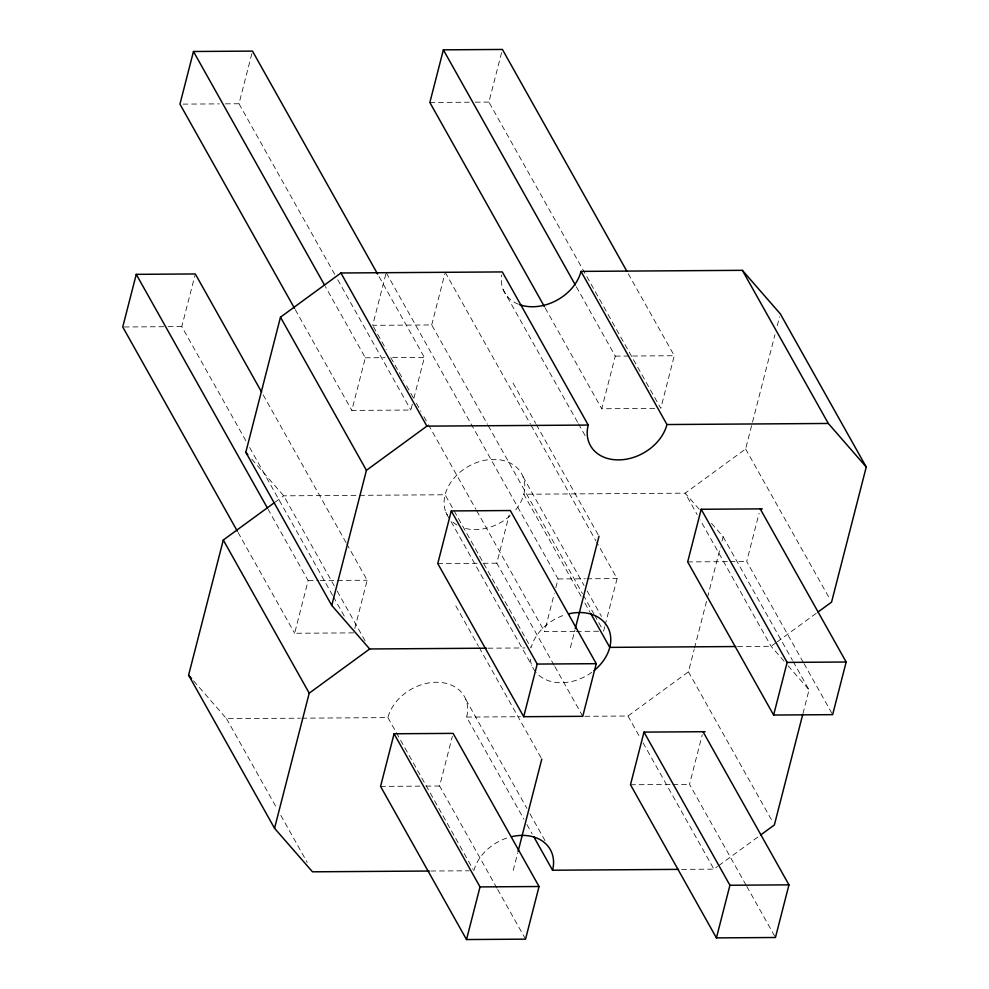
<?xml version="1.0" encoding="UTF-8"?>
<svg xmlns="http://www.w3.org/2000/svg" width="989" height="989" viewBox="0 0 989 989"><rect width="100%" height="100%" fill="white"/><g stroke="black" fill="none" stroke-linecap="round" stroke-linejoin="round"><path stroke-width="0.74" stroke-dasharray="4.95 3.71" d="M245.865 440.773L181.791 326.593L194.92 275.412M334.727 274.361L238.979 103.746L252.492 51.107M385.797 274.151L372.668 325.319L431.699 324.936L487.49 424.343M353.666 632.873L294.635 633.269L308.148 580.63L268.192 509.434M412.364 404.18L410.868 410.039L351.824 410.423L365.337 357.783L325.381 286.587M431.699 324.936L444.84 273.755M628.299 273.792L674.288 355.731L660.776 408.37L488.9 102.09L501.658 52.38M354.791 628.485L367.179 580.234L346.818 543.962M413.859 398.332L424.368 357.4L378.391 275.449M496.898 888.11L439.611 786.02L452.369 736.298M554.1 665.276L496.799 563.174L509.187 514.923M574.819 631.402L544.543 631.6L554.297 593.585M555.806 587.738L558.056 578.961L386.18 272.68M654.718 408.408L601.745 408.766L615.257 356.127L576.055 286.266M513.204 870.481L517.704 852.938M570.393 647.647L574.906 630.092M603.574 631.217L604.699 626.828M605.083 625.369L617.087 578.577L596.738 542.306M584.944 716.296L627.978 716.011L688.431 671.815L694.154 649.538M694.525 648.055L707.11 599.062M707.481 597.579L720.449 547.102M721.97 541.156L723.107 536.706L709.138 520.659M581.112 596.33L523.811 494.24L685.179 493.165L745.632 448.969L774.968 334.653M777.255 325.74L779.542 316.839M746.052 885.106L689.518 784.351L702.277 734.642M803.253 662.271L746.707 561.517L759.095 513.266M802.957 713.601L809.051 689.852L793.215 661.641M275.103 502.152L283.744 495.835L445.099 494.76L453.395 509.533M776.044 642.702L771.111 646.312L737.299 646.534M777.28 641.799L816.766 612.933M681.644 869.368L713.922 869.146L717.618 866.438M718.855 865.536L759.564 835.779M182.977 104.117L219.311 103.882M225.356 103.845L238.979 103.746M429.856 102.485L469.219 102.226M475.276 102.176L488.9 102.09M124.268 326.976L166.647 326.691M168.167 326.679L181.791 326.593M365.337 357.783L385.018 357.659M392.584 357.61L424.368 357.4M615.257 356.127L674.288 355.731M437.768 563.569L477.118 563.31M483.176 563.26L496.799 563.174M687.676 561.913L728.547 561.641M730.067 561.628L746.707 561.517M308.148 580.63L318.742 580.555M320.251 580.543L367.179 580.234M558.056 578.961L585.303 578.788M586.811 578.775L617.087 578.577M576.327 631.39L599.037 631.242M488.01 648.191L524.899 647.943M193.597 680.865L226.543 718.669L300.31 718.187M301.843 718.175L387.911 717.606A42.576 32.377 -29.3 0 1 436.273 682.249A42.576 32.377 -29.3 0 1 466.623 717.074L523.91 819.176M466.623 717.074L520.399 716.716M380.567 786.403L419.929 786.144M425.987 786.107L439.611 786.02M630.488 784.747L671.358 784.475M672.866 784.462L689.518 784.351M430.821 871.025L469.231 870.777M699.149 509.211L685.179 493.165L697.233 514.663M784.092 661.208L771.111 646.312L700.249 520.029M788.085 665.782L809.051 689.852M251.799 459.168L283.744 495.835L334.245 585.834M745.632 448.969L830.055 599.433M804.008 663.607L831.897 713.316M723.107 536.706L792.461 660.293M545.199 308.012L601.745 408.766M503.067 289.431L577.7 422.427M578.454 423.762L585.995 437.2M688.431 671.815L772.866 822.267M513.056 383.077L535.667 423.379M536.421 424.726L598.246 534.876M445.211 272.296L530.401 424.083M531.155 425.431L595.984 540.958M523.045 476.723L584.103 585.537M587.12 590.915L601.448 616.431M488.245 425.678L582.472 593.598M583.226 594.945L593.783 613.749M594.537 615.096L602.82 629.869M746.806 886.453L775.45 937.498M584.882 603.055L590.149 612.451M627.978 716.011L640.044 737.497M643.06 742.875L713.922 869.146M373.422 326.667L386.229 349.5M390.754 357.561L403.574 380.394M406.59 385.772L413.377 397.862M416.394 403.24L420.906 411.3M423.922 416.666L427.693 423.391M428.447 424.726L475.944 509.36M476.698 510.707L544.543 631.6M337.743 279.726L410.868 410.039M554.854 666.611L582.744 716.32M454.149 510.88L531.044 647.906A42.576 32.377 -29.3 0 1 566.289 614.49M445.866 512.277L447.374 514.96M451.145 521.673L531.81 665.412M295.291 309.681L351.824 410.423M455.855 605.923L478.478 646.225M479.232 647.56L541.045 757.722M465.844 699.569L526.914 808.384M529.931 813.749L545.001 840.625M526.927 824.542L532.206 833.95M263.148 394.858L346.063 542.627M337.261 591.212L365.151 640.921M249.636 447.498L332.564 595.267M333.305 596.602L345.371 618.1M497.652 889.457L525.542 939.154M387.911 717.606L473.088 869.405M238.089 532.515L294.635 633.269M226.543 718.669L277.056 808.681M280.827 815.393L307.208 862.408M591.855 672.273A42.576 32.377 -29.3 0 1 536.199 672.644M535.296 671.556A42.576 32.377 -29.3 0 1 530.055 656.98M449.365 518.409A42.576 32.377 -29.3 0 1 461.035 471.37A42.576 32.377 -29.3 0 1 514.799 465.893A42.576 32.377 -29.3 0 1 514.033 511.82M510.2 515.652A42.576 32.377 -29.3 0 1 465.572 528.46M456.98 525.023A42.576 32.377 -29.3 0 1 451.219 520.548M473.842 870.74A42.576 32.377 -29.3 0 1 509.088 837.337M518.273 304.179A42.576 32.377 -29.3 0 1 501.67 274.967"/><path stroke-width="1.48" d="M261.64 392.163L195.303 273.953L136.259 274.349L122.747 326.988L237.335 531.167M377.637 274.101L252.492 51.107L193.461 51.502L179.949 104.142L294.537 308.333M429.275 871.037L312.487 871.816L274.546 828.275L188.602 675.141L223.291 540.031L273.866 503.055M486.477 648.203L369.676 648.969L331.748 605.441L245.804 452.294L280.48 317.185L340.933 272.989L502.301 271.926L588.232 425.06A42.576 32.377 -29.3 0 0 618.582 459.897A42.576 32.377 -29.3 0 0 666.945 424.541L828.312 423.465L866.253 467.006L831.564 602.116L818.002 612.03M626.791 271.097L502.412 49.45L443.369 49.846L429.856 102.485L544.444 306.677M274.546 828.275L309.223 693.165L369.676 648.969M331.748 605.441L366.424 470.331L426.877 426.135L588.232 425.06M394.079 733.764L380.567 786.403L466.511 939.55L525.542 939.154L539.054 886.515L453.11 733.381L394.079 733.764L480.024 886.91L466.511 939.55M451.281 510.93L437.768 563.569L523.7 716.704L582.744 716.32L596.256 663.681L510.312 510.534L451.281 510.93L537.212 664.064L523.7 716.704M518.075 851.48L541.799 759.058M575.277 628.633L599 536.223M705.095 731.699L643.987 732.107L630.488 784.747L716.419 937.893L775.45 937.498L788.962 884.858L703.031 731.712M762.296 508.865L701.189 509.273L687.676 561.913L773.621 715.047L832.651 714.651L846.164 662.012L760.22 508.878M716.419 937.893L729.931 885.254L643.987 732.107M773.621 715.047L787.133 662.407L701.189 509.273M802.574 715.084L774.375 824.95L760.801 834.877M519.732 304.723A42.576 32.377 -29.3 0 0 581.013 271.394L742.368 270.331L780.309 313.859L866.253 467.006M735.767 646.546L609.756 647.375L590.903 613.798M537.212 664.064L596.256 663.681M787.133 662.407L846.164 662.012M511.721 836.657A42.576 32.377 -29.3 0 1 552.554 870.221L678.578 869.38M480.024 886.91L539.054 886.515M729.931 885.254L788.962 884.858M245.804 452.294L247.806 454.581M188.602 675.141L191.606 678.578M742.368 270.331L828.312 423.465M581.013 271.394L666.945 424.541M443.369 49.846L575.301 284.931M340.933 272.989L426.877 426.135M193.461 51.502L324.627 285.24M280.48 317.185L366.424 470.331M533.714 836.632L552.554 870.221M136.259 274.349L267.438 508.086M223.291 540.031L309.223 693.165M568.91 613.81A42.576 32.377 -29.3 0 1 608.581 628.893A42.576 32.377 -29.3 0 1 594.043 670.591"/></g></svg>
